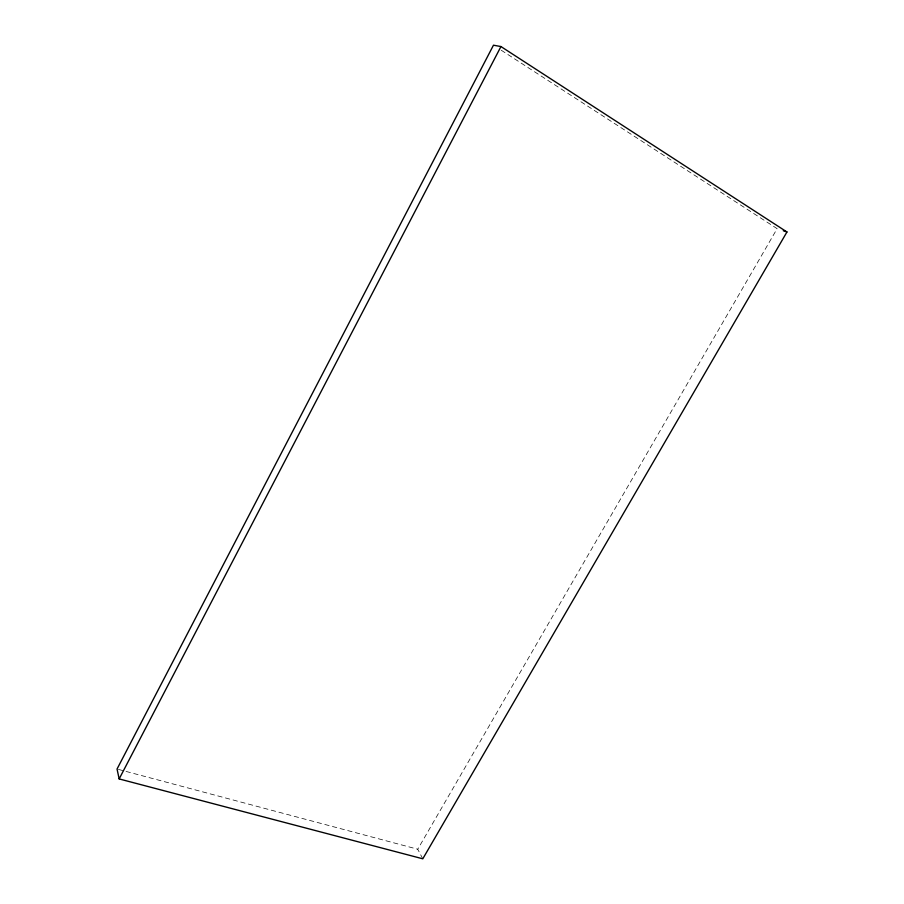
<?xml version="1.0" encoding="UTF-8"?>
<svg xmlns="http://www.w3.org/2000/svg" width="904" height="904" viewBox="0 0 904 904"><rect width="100%" height="100%" fill="white"/><g stroke="black" fill="none" stroke-linecap="round" stroke-linejoin="round"><path stroke-width="0.68" stroke-dasharray="4.52 3.39" d="M422.789 858.8L417.738 849.229L777.135 228.655L500.556 49.788M118.401 769.394L417.738 849.229"/><path stroke-width="1.36" d="M119.158 778.932L500.952 46.556L786.955 231.978L422.789 858.8L119.158 778.932L117.045 769.033L493.471 45.2L500.952 46.556M783.271 230.735L786.955 231.978"/></g></svg>
